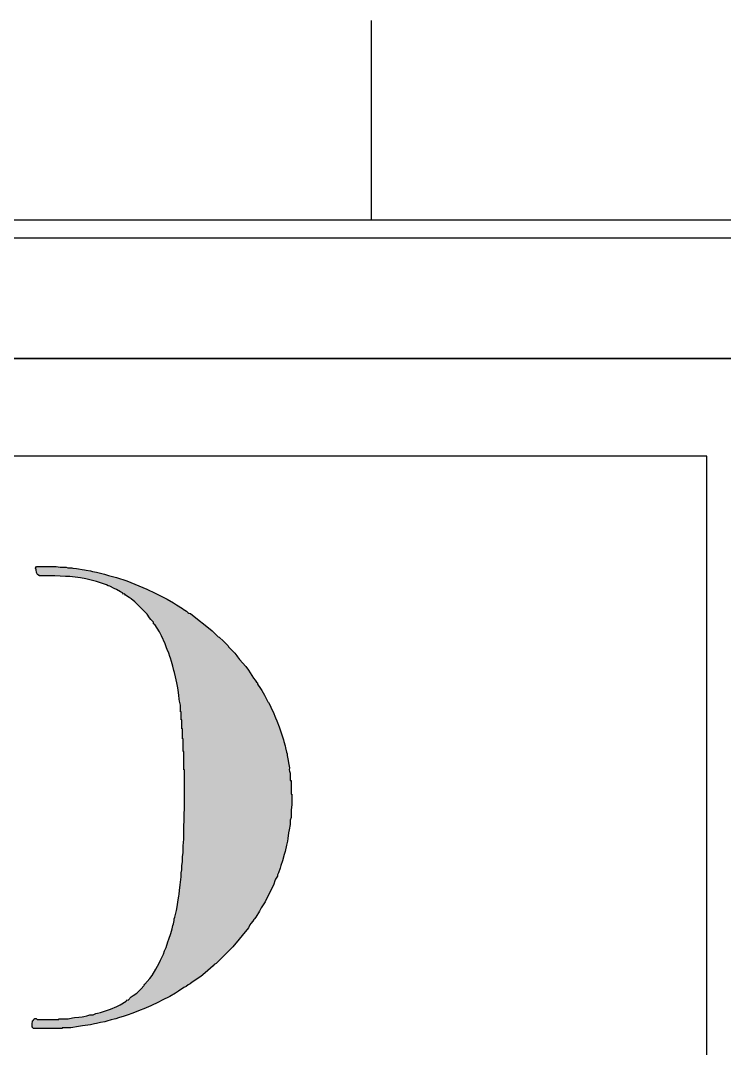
# Model space of a CAD drawing. Header units: inches. Extents: x 18712 to 314639, y 0 to 420500.
# Drawn here: x 135025 to 136405, y 249676 to 251691 of the extents above; entities that cross this region are included whole.
import ezdxf
from ezdxf.enums import TextEntityAlignment as Align
from ezdxf.lldxf.tags import DXFTag

# ---------------------------------------------------------------- set-up
doc = ezdxf.new("R2010")
doc.units = ezdxf.units.IN
doc.header["$LTSCALE"] = 1000
doc.header["$MEASUREMENT"] = 0
doc.layers.get('0').update_dxf_attribs({"true_color": 0xffffff})
for name, color, linetype, true_color in [('TK', 7, 'Continuous', 0xffffff), ('TK-TEXT', 4, 'Continuous', 0x00ffff), ('ZG-图号', 2, 'Continuous', 0xffff00), ('ZG-图名', 1, 'Continuous', 0xff0000), ('ZG-图框层', 4, 'Continuous', 0x00ffff)]:
    doc.layers.add(name, color=color, linetype=linetype, true_color=true_color)
doc.styles.add('-宋体', font='simsun.ttc', dxfattribs={"height": 0.2, "bigfont": 'gbcbig.shx'})
tags = doc.linetypes.add('DASH', pattern=[0.35, 0.25, -0.1]).pattern_tags.tags
tags[6:7] = [DXFTag(74, 4), DXFTag(75, 0), DXFTag(340, '0'), DXFTag(46, 0.0), DXFTag(50, 0.0), DXFTag(44, 0.0), DXFTag(45, 0.0)]
tags[4:5] = [DXFTag(74, 4), DXFTag(75, 0), DXFTag(340, '0'), DXFTag(46, 0.0), DXFTag(50, 0.0), DXFTag(44, 0.0), DXFTag(45, 0.0)]

# ---------------------------------------------------------------- blocks, each defined once
blk = doc.blocks.new('A$C6f5e09ec')
at = {"layer": 'TK', "true_color": 0xff0000}
blk.add_hatch(color=1, dxfattribs=at).paths.add_polyline_path([(4338.2, -1201.2), (4339.2, -1195.6), (4341.5, -1184.6), (4341.5, -1179.3), (4341.5, -1176.7), (4342.9, -1171.4), (4342.9, -1161.4), (4342.9, -1156.4), (4344.2, -1146.3), (4344.2, -1137.9), (4344.2, -1133.7), (4344.2, -1125.2), (4342.9, -1125.2), (4342.9, -1114.6), (4342.9, -1109.4), (4342.9, -1098.8), (4341.5, -1098.8), (4341.5, -1093), (4341.5, -1090.1), (4341.5, -1084.3), (4339.7, -1080.4), (4339.3, -1078), (4339.6, -1073.7), (4338, -1064.2), (4337.2, -1059.5), (4335.6, -1049.9), (4335.1, -1046.6), (4334.3, -1043.3), (4332.2, -1034.9), (4331.1, -1030.7), (4329, -1022.2), (4327.5, -1017.7), (4326.4, -1013), (4323.7, -1005.1), (4322.4, -1001.1), (4319.8, -993.2), (4315, -981.5), (4312.7, -975.7), (4307.9, -964.1), (4304.2, -956.7), (4302.3, -953), (4298.6, -945.6), (4297.3, -944.3), (4294.7, -939), (4293.4, -936.4), (4290.7, -931.1), (4285.7, -922.3), (4282.9, -918.1), (4276.9, -910), (4277.3, -907.3), (4274.9, -906), (4272.7, -901.8), (4269.6, -898.1), (4259.6, -882.5), (4254, -875), (4241.9, -861.1), (4238.2, -856.4), (4236.3, -854), (4232.6, -849.3), (4227.9, -844.5), (4225.5, -842.1), (4220.7, -837.4), (4219.4, -834.7), (4212.8, -828.1), (4209.5, -824.8), (4202.9, -818.2), (4200.3, -816.9), (4195.5, -812.2), (4193.1, -809.8), (4188.4, -805), (4171.2, -791.5), (4162.7, -784.8), (4145.5, -771.4), (4141.3, -769.9), (4138.2, -766.7), (4133.9, -764.6), (4130.3, -761.5), (4118.2, -754), (4112.1, -750.4), (4099.9, -743), (4084.1, -735.1), (4076.2, -731.1), (4060.3, -723.2), (4044.5, -716.8), (4036.6, -713.6), (4020.7, -707.3), (4012.8, -704.7), (4008.8, -703.4), (4000.9, -700.7), (3985.1, -696.4), (3977.2, -694.3), (3961.3, -690.2), (3953.4, -688.6), (3949.4, -687.8), (3941.5, -686.2), (3937.6, -685.4), (3933.6, -684.9), (3926.2, -683.8), (3922.5, -683.3), (3915.1, -682.2), (3913.2, -682), (3910.5, -681.6), (3907, -681.6), (3905.3, -681.6), (3901.9, -680.3), (3894, -680.3), (3890, -680.3), (3882.1, -678.9), (3866.8, -678.9), (3859.1, -678.9), (3843.8, -678.9), (3841.9, -682.1), (3843.1, -685.5), (3844, -691.1), (3846.4, -696.1), (3847.4, -695.5), (3848.9, -696.2), (3849.1, -697.4), (3869.7, -697.4), (3880, -697.4), (3900.6, -698.7), (3904, -698.7), (3905.7, -698.7), (3909.1, -698.7), (3930.2, -701.2), (3940.8, -703.2), (3961.3, -708.6), (3969.2, -711.3), (3973.2, -712.6), (3981.1, -715.2), (3984.3, -716.9), (3987.7, -717.9), (3996.2, -722.1), (4000.4, -724.2), (4008.8, -728.5), (4012, -730.2), (4014.1, -733.1), (4016.8, -732.6), (4018.1, -735.1), (4025.7, -740), (4029.4, -742.7), (4036.6, -748.3), (4046.3, -758), (4051.2, -762.9), (4061, -772.7), (4065.3, -779.5), (4067.9, -782.8), (4073.5, -788.5), (4073.1, -791.2), (4075.5, -792.5), (4084.8, -807.2), (4088.9, -814.9), (4096, -830.8), (4098.6, -838.3), (4100.1, -842), (4103.2, -849.3), (4105.3, -855.6), (4106.4, -858.8), (4108.5, -865.1), (4109.6, -869.8), (4111.2, -874.3), (4113.3, -882.8), (4114.3, -887), (4116.4, -895.5), (4117.7, -901.4), (4119.1, -907.4), (4120.7, -916.9), (4121.5, -921.6), (4123, -931.1), (4123.5, -939.1), (4124.2, -943.2), (4126.3, -950.9), (4126.3, -956.2), (4126.3, -958.8), (4126.3, -964.1), (4127.7, -964.1), (4127.7, -970.5), (4127.7, -973.6), (4127.7, -980), (4129, -980), (4129, -986.8), (4129, -990.3), (4129, -997.1), (4130.3, -997.1), (4130.3, -1005.1), (4130.3, -1009), (4130.3, -1016.9), (4131.6, -1016.9), (4131.6, -1027), (4131.6, -1032), (4131.6, -1042), (4132.9, -1042), (4132.9, -1056.3), (4132.9, -1063.4), (4132.9, -1077.7), (4134.3, -1077.7), (4134.3, -1124.1), (4134.3, -1147.4), (4132.9, -1193.9), (4132.9, -1207.1), (4132.9, -1213.7), (4131.6, -1226.9), (4131.6, -1235.3), (4131.6, -1239.5), (4130.3, -1248), (4130.3, -1254.9), (4130.3, -1258.3), (4129, -1265.2), (4129, -1271), (4129, -1273.9), (4127.7, -1279.7), (4127.7, -1282.8), (4127.7, -1284.4), (4127.7, -1287.6), (4126.3, -1298.2), (4125.7, -1303.4), (4124.4, -1314), (4123.3, -1321.4), (4122.8, -1325.1), (4121.7, -1332.5), (4119.7, -1346.3), (4118.4, -1353.2), (4115.1, -1366.8), (4114, -1370), (4113.8, -1373.4), (4112.2, -1379.8), (4111.4, -1382.9), (4109.8, -1389.3), (4108.3, -1393.8), (4107.2, -1398.5), (4103.5, -1409.6), (4101.6, -1415.1), (4098, -1426.2), (4095, -1432.7), (4092.7, -1439.4), (4086.9, -1451.1), (4084, -1456.9), (4078.1, -1468.5), (4070.5, -1481.1), (4066.1, -1487.1), (4056.4, -1498.2), (4055.1, -1499.7), (4054.4, -1501.5), (4048.8, -1507), (4046.1, -1509.8), (4040.5, -1515.3), (4033.2, -1520.3), (4029.7, -1523.1), (4023.4, -1529.2), (4020.6, -1528.7), (4019.4, -1531.2), (4007.8, -1538.5), (4001.6, -1541.7), (3989, -1547), (3981.1, -1549.7), (3977.1, -1551), (3969.2, -1553.6), (3963.2, -1554.6), (3960.2, -1555.6), (3954.7, -1558.3), (3948.6, -1558.4), (3942.8, -1560.2), (3936.5, -1561.3), (3933.3, -1561.8), (3927, -1562.9), (3918.4, -1563.4), (3914.1, -1564.1), (3905.8, -1566.2), (3898.5, -1566.2), (3894.8, -1566.2), (3887.4, -1566.2), (3887.4, -1567.5), (3870.5, -1567.5), (3862, -1567.5), (3845.1, -1567.5), (3843.4, -1565.5), (3840.6, -1565.2), (3838.5, -1566.8), (3837.6, -1568.8), (3835.9, -1570.1), (3835.2, -1576.1), (3835.2, -1582), (3837.9, -1584.7), (3860.3, -1584.7), (3871.5, -1584.7), (3894, -1584.7), (3894, -1583.3), (3900.8, -1583.3), (3904.3, -1583.3), (3911.1, -1583.3), (3926.4, -1580.9), (3934.1, -1579.7), (3949.4, -1577.4), (3957.3, -1575.8), (3961.3, -1575), (3969.2, -1573.4), (3977.8, -1571.8), (3982, -1570.8), (3990.3, -1568.2), (3996.1, -1566.5), (3999.1, -1565.7), (4004.9, -1564.2), (4016, -1560.5), (4021.5, -1558.7), (4032.6, -1555), (4046.9, -1549.2), (4054, -1546.3), (4068.2, -1540.4), (4083, -1533), (4090.4, -1529.3), (4105.2, -1522), (4116.5, -1515.4), (4122.1, -1512), (4132.9, -1504.8), (4137.2, -1502.6), (4140.9, -1499.5), (4145.1, -1497.3), (4148.8, -1494.2), (4166.3, -1482.6), (4174.8, -1476), (4190.4, -1461.9), (4192.8, -1458.9), (4196.3, -1457.3), (4209.3, -1444.3), (4215.7, -1437.8), (4228.7, -1424.9), (4241, -1409.8), (4247.3, -1402.3), (4259.7, -1387.3), (4262.4, -1381.8), (4264.2, -1379.2), (4268.3, -1374.7), (4270.4, -1370.5), (4273.6, -1366.8), (4280.9, -1354.7), (4284.6, -1348.6), (4292, -1336.4), (4298.9, -1322.7), (4302.3, -1315.9), (4309.2, -1302.1), (4311.1, -1295.4), (4312.6, -1292.1), (4316.5, -1286.3), (4316.4, -1282.7), (4318.4, -1279.7), (4321.6, -1270.2), (4323.2, -1265.4), (4326.4, -1255.9), (4329.6, -1243.8), (4331.2, -1237.7), (4334.3, -1225.5), (4335.3, -1220.3), (4335.9, -1217.6), (4336.9, -1212.3)], flags=0)
at = {"layer": 'TK', "lineweight": -3}
for p, q in [((5471.4, 0), (-109928.6, 0)), ((0, -35), (5471.4, -35)), ((5310.1, -271.1), (183.2, -271.1)), ((183.2, -271.1), (5310.1, -271.1)), ((5310.1, -271.1), (183.2, -271.1))]:
    blk.add_line(p, q, dxfattribs=at)
at = {"layer": 'TK', "linetype": 'DASH', "lineweight": -3, "ltscale": 0.005}
for p, q in [((5158, -462.8), (335.3, -462.8)), ((5158, -5884.9), (5158, -462.8))]:
    blk.add_line(p, q, dxfattribs=at)
at = {"layer": 'TK', "color": 7, "lineweight": -3, "true_color": 0xffffff}
for p, q in [((3841.9, -682.1), (3843.8, -678.9)), ((3843.1, -685.5), (3841.9, -682.1)), ((3843.8, -678.9), (3859.1, -678.9)), ((3859.1, -678.9), (3866.8, -678.9)), ((3866.8, -678.9), (3882.1, -678.9)), ((3882.1, -678.9), (3890, -680.3)), ((3890, -680.3), (3894, -680.3)), ((3894, -680.3), (3901.9, -680.3)), ((3901.9, -680.3), (3905.3, -681.6)), ((3905.3, -681.6), (3907, -681.6)), ((3907, -681.6), (3910.5, -681.6)), ((3910.5, -681.6), (3912.3, -681.8)), ((3912.3, -681.8), (3913.2, -682)), ((3913.2, -682), (3915.1, -682.2)), ((3915.1, -682.2), (3922.5, -683.3)), ((3922.5, -683.3), (3926.2, -683.8)), ((3926.2, -683.8), (3933.6, -684.9)), ((3933.6, -684.9), (3937.6, -685.4)), ((3844, -691.1), (3843.1, -685.5)), ((3846.4, -696.1), (3844, -691.1)), ((3847.4, -695.5), (3846.4, -696.1)), ((3848.9, -696.2), (3847.4, -695.5)), ((3849.1, -697.4), (3848.9, -696.2)), ((3869.7, -697.4), (3849.1, -697.4)), ((3880, -697.4), (3869.7, -697.4)), ((3900.6, -698.7), (3880, -697.4)), ((3904, -698.7), (3900.6, -698.7)), ((3905.7, -698.7), (3904, -698.7)), ((3909.1, -698.7), (3905.7, -698.7)), ((3930.2, -701.2), (3909.1, -698.7)), ((3940.8, -703.2), (3930.2, -701.2)), ((3937.6, -685.4), (3941.5, -686.2)), ((3961.3, -708.6), (3940.8, -703.2)), ((3941.5, -686.2), (3949.4, -687.8)), ((3949.4, -687.8), (3953.4, -688.6)), ((3953.4, -688.6), (3961.3, -690.2)), ((3961.3, -690.2), (3977.2, -694.3)), ((3977.2, -694.3), (3985.1, -696.4)), ((3985.1, -696.4), (4000.9, -700.7)), ((4000.9, -700.7), (4008.8, -703.4)), ((4008.8, -703.4), (4012.8, -704.7)), ((4012.8, -704.7), (4020.7, -707.3)), ((3969.2, -711.3), (3961.3, -708.6)), ((3973.2, -712.6), (3969.2, -711.3)), ((3981.1, -715.2), (3973.2, -712.6)), ((3984.3, -716.9), (3981.1, -715.2)), ((3987.7, -717.9), (3984.3, -716.9)), ((3996.2, -722.1), (3987.7, -717.9)), ((4000.4, -724.2), (3996.2, -722.1)), ((4008.8, -728.5), (4000.4, -724.2)), ((4020.7, -707.3), (4036.6, -713.6)), ((4036.6, -713.6), (4044.5, -716.8)), ((4044.5, -716.8), (4060.3, -723.2)), ((4060.3, -723.2), (4076.2, -731.1)), ((4011.3, -729.8), (4008.8, -728.5)), ((4012.4, -730.8), (4011.3, -729.8)), ((4014.1, -733.1), (4012.4, -730.8)), ((4015.9, -732.8), (4014.1, -733.1)), ((4017.3, -733.5), (4015.9, -732.8)), ((4018.1, -735.1), (4017.3, -733.5)), ((4025.7, -740), (4018.1, -735.1)), ((4029.4, -742.7), (4025.7, -740)), ((4036.6, -748.3), (4029.4, -742.7)), ((4076.2, -731.1), (4084.1, -735.1)), ((4084.1, -735.1), (4099.9, -743)), ((4099.9, -743), (4112.1, -750.4)), ((4046.3, -758), (4036.6, -748.3)), ((4051.2, -762.9), (4046.3, -758)), ((4061, -772.7), (4051.2, -762.9)), ((4112.1, -750.4), (4118.2, -754)), ((4118.2, -754), (4130.3, -761.5)), ((4130.3, -761.5), (4133.2, -763.9)), ((4133.2, -763.9), (4134.8, -765)), ((4134.8, -765), (4138.2, -766.7)), ((4065.3, -779.5), (4061, -772.7)), ((4067.9, -782.8), (4065.3, -779.5)), ((4073.5, -788.5), (4067.9, -782.8)), ((4138.2, -766.7), (4140.6, -769.2)), ((4140.6, -769.2), (4142.2, -770.3)), ((4142.2, -770.3), (4145.5, -771.4)), ((4145.5, -771.4), (4162.7, -784.8)), ((4162.7, -784.8), (4171.2, -791.5)), ((4073.1, -791.2), (4073.5, -788.5)), ((4075.5, -792.5), (4073.1, -791.2)), ((4084.8, -807.2), (4075.5, -792.5)), ((4171.2, -791.5), (4188.4, -805)), ((4188.4, -805), (4193.1, -809.8)), ((4088.9, -814.9), (4084.8, -807.2)), ((4096, -830.8), (4088.9, -814.9)), ((4193.1, -809.8), (4195.5, -812.2)), ((4195.5, -812.2), (4200.3, -816.9)), ((4200.3, -816.9), (4201.9, -817.7)), ((4201.9, -817.7), (4202.9, -818.2)), ((4202.9, -818.2), (4209.5, -824.8)), ((4209.5, -824.8), (4212.8, -828.1)), ((4098.6, -838.3), (4096, -830.8)), ((4100.1, -842), (4098.6, -838.3)), ((4103.2, -849.3), (4100.1, -842)), ((4212.8, -828.1), (4219.4, -834.7)), ((4219.4, -834.7), (4220.2, -836.3)), ((4220.2, -836.3), (4220.7, -837.4)), ((4220.7, -837.4), (4225.5, -842.1)), ((4225.5, -842.1), (4227.9, -844.5)), ((4227.9, -844.5), (4232.6, -849.3)), ((4105.3, -855.6), (4103.2, -849.3)), ((4106.4, -858.8), (4105.3, -855.6)), ((4108.5, -865.1), (4106.4, -858.8)), ((4109.6, -869.8), (4108.5, -865.1)), ((4232.6, -849.3), (4236.3, -854)), ((4236.3, -854), (4238.2, -856.4)), ((4238.2, -856.4), (4241.9, -861.1)), ((4241.9, -861.1), (4254, -875)), ((4111.2, -874.3), (4109.6, -869.8)), ((4113.3, -882.8), (4111.2, -874.3)), ((4114.3, -887), (4113.3, -882.8)), ((4254, -875), (4259.6, -882.5)), ((4259.6, -882.5), (4269.6, -898.1)), ((4116.4, -895.5), (4114.3, -887)), ((4117.7, -901.4), (4116.4, -895.5)), ((4119.1, -907.4), (4117.7, -901.4)), ((4269.6, -898.1), (4272.7, -901.8)), ((4272.7, -901.8), (4274.9, -906)), ((4274.9, -906), (4277.3, -907.3)), ((4120.7, -916.9), (4119.1, -907.4)), ((4121.5, -921.6), (4120.7, -916.9)), ((4123, -931.1), (4121.5, -921.6)), ((4277.3, -907.3), (4276.9, -910)), ((4276.9, -910), (4282.9, -918.1)), ((4282.9, -918.1), (4285.7, -922.3)), ((4285.7, -922.3), (4290.7, -931.1)), ((4123.5, -939.1), (4123, -931.1)), ((4124.2, -943.2), (4123.5, -939.1)), ((4126.3, -950.9), (4124.2, -943.2)), ((4290.7, -931.1), (4293.4, -936.4)), ((4293.4, -936.4), (4294.7, -939)), ((4294.7, -939), (4297.3, -944.3)), ((4297.3, -944.3), (4298.6, -945.6)), ((4298.6, -945.6), (4302.3, -953)), ((4126.3, -956.2), (4126.3, -950.9)), ((4126.3, -958.8), (4126.3, -956.2)), ((4126.3, -964.1), (4126.3, -958.8)), ((4126.9, -964.1), (4126.3, -964.1)), ((4127.1, -964.1), (4126.9, -964.1)), ((4127.7, -964.1), (4127.1, -964.1)), ((4127.7, -970.5), (4127.7, -964.1)), ((4302.3, -953), (4304.2, -956.7)), ((4304.2, -956.7), (4307.9, -964.1)), ((4307.9, -964.1), (4312.7, -975.7)), ((4127.7, -973.6), (4127.7, -970.5)), ((4127.7, -980), (4127.7, -973.6)), ((4128.2, -980), (4127.7, -980)), ((4128.5, -980), (4128.2, -980)), ((4129, -980), (4128.5, -980)), ((4129, -986.8), (4129, -980)), ((4129, -990.3), (4129, -986.8)), ((4312.7, -975.7), (4315, -981.5)), ((4315, -981.5), (4319.8, -993.2)), ((4129, -997.1), (4129, -990.3)), ((4129.5, -997.1), (4129, -997.1)), ((4129.8, -997.1), (4129.5, -997.1)), ((4130.3, -997.1), (4129.8, -997.1)), ((4130.3, -1005.1), (4130.3, -997.1)), ((4130.3, -1009), (4130.3, -1005.1)), ((4319.8, -993.2), (4322.4, -1001.1)), ((4322.4, -1001.1), (4323.7, -1005.1)), ((4323.7, -1005.1), (4326.4, -1013)), ((4130.3, -1016.9), (4130.3, -1009)), ((4130.8, -1016.9), (4130.3, -1016.9)), ((4131.1, -1016.9), (4130.8, -1016.9)), ((4131.6, -1016.9), (4131.1, -1016.9)), ((4131.6, -1027), (4131.6, -1016.9)), ((4131.6, -1032), (4131.6, -1027)), ((4326.4, -1013), (4327.2, -1016.7)), ((4327.2, -1016.7), (4327.8, -1018.6)), ((4327.8, -1018.6), (4329, -1022.2)), ((4329, -1022.2), (4331.1, -1030.7)), ((4131.6, -1042), (4131.6, -1032)), ((4132.1, -1042), (4131.6, -1042)), ((4132.4, -1042), (4132.1, -1042)), ((4132.9, -1042), (4132.4, -1042)), ((4132.9, -1056.3), (4132.9, -1042)), ((4331.1, -1030.7), (4332.2, -1034.9)), ((4332.2, -1034.9), (4334.3, -1043.3)), ((4334.3, -1043.3), (4335.1, -1046.6)), ((4335.1, -1046.6), (4335.6, -1049.9)), ((4132.9, -1063.4), (4132.9, -1056.3)), ((4132.9, -1077.7), (4132.9, -1063.4)), ((4335.6, -1049.9), (4337.2, -1059.5)), ((4337.2, -1059.5), (4338, -1064.2)), ((4338, -1064.2), (4339.6, -1073.7)), ((4133.5, -1077.7), (4132.9, -1077.7)), ((4133.7, -1077.7), (4133.5, -1077.7)), ((4134.3, -1077.7), (4133.7, -1077.7)), ((4134.3, -1124.1), (4134.3, -1077.7)), ((4339.6, -1073.7), (4339.3, -1078)), ((4339.3, -1078), (4339.7, -1080.4)), ((4339.7, -1080.4), (4341.5, -1084.3)), ((4341.5, -1084.3), (4341.5, -1090.1)), ((4341.5, -1090.1), (4341.5, -1093)), ((4341.5, -1093), (4341.5, -1098.8)), ((4341.5, -1098.8), (4342.1, -1098.8)), ((4342.1, -1098.8), (4342.3, -1098.8)), ((4342.3, -1098.8), (4342.9, -1098.8)), ((4342.9, -1098.8), (4342.9, -1109.4)), ((4134.3, -1147.4), (4134.3, -1124.1)), ((4342.9, -1109.4), (4342.9, -1114.6)), ((4342.9, -1114.6), (4342.9, -1125.2)), ((4342.9, -1125.2), (4343.4, -1125.2)), ((4343.4, -1125.2), (4343.7, -1125.2)), ((4343.7, -1125.2), (4344.2, -1125.2)), ((4344.2, -1125.2), (4344.2, -1133.7)), ((4132.9, -1193.9), (4134.3, -1147.4)), ((4344.2, -1146.3), (4342.9, -1156.4)), ((4344.2, -1133.7), (4344.2, -1137.9)), ((4344.2, -1137.9), (4344.2, -1146.3)), ((4342.9, -1156.4), (4342.9, -1161.4)), ((4342.9, -1161.4), (4342.9, -1171.4)), ((4341.5, -1184.6), (4339.2, -1195.6)), ((4342.9, -1171.4), (4341.5, -1176.7)), ((4341.5, -1176.7), (4341.5, -1179.3)), ((4341.5, -1179.3), (4341.5, -1184.6)), ((4132.9, -1207.1), (4132.9, -1193.9)), ((4132.9, -1213.7), (4132.9, -1207.1)), ((4338.2, -1201.2), (4336.9, -1212.3)), ((4339.2, -1195.6), (4338.2, -1201.2)), ((4131.6, -1226.9), (4132.9, -1213.7)), ((4131.6, -1235.3), (4131.6, -1226.9)), ((4334.3, -1225.5), (4331.2, -1237.7)), ((4335.3, -1220.3), (4334.3, -1225.5)), ((4335.9, -1217.6), (4335.3, -1220.3)), ((4336.9, -1212.3), (4335.9, -1217.6)), ((4130.3, -1248), (4131.6, -1239.5)), ((4130.3, -1254.9), (4130.3, -1248)), ((4131.6, -1239.5), (4131.6, -1235.3)), ((4329.6, -1243.8), (4326.4, -1255.9)), ((4331.2, -1237.7), (4329.6, -1243.8)), ((4129, -1265.2), (4130.3, -1258.3)), ((4129, -1271), (4129, -1265.2)), ((4130.3, -1258.3), (4130.3, -1254.9)), ((4323.2, -1265.4), (4321.6, -1270.2)), ((4326.4, -1255.9), (4323.2, -1265.4)), ((4126.3, -1298.2), (4127.7, -1287.6)), ((4127.7, -1279.7), (4129, -1273.9)), ((4127.7, -1282.8), (4127.7, -1279.7)), ((4127.7, -1284.4), (4127.7, -1282.8)), ((4127.7, -1287.6), (4127.7, -1284.4)), ((4129, -1273.9), (4129, -1271)), ((4316.5, -1286.3), (4312.6, -1292.1)), ((4316.9, -1282), (4316.4, -1283.5)), ((4316.4, -1283.5), (4316.5, -1286.3)), ((4318.4, -1279.7), (4316.9, -1282)), ((4321.6, -1270.2), (4318.4, -1279.7)), ((4124.4, -1314), (4125.7, -1303.4)), ((4125.7, -1303.4), (4126.3, -1298.2)), ((4309.2, -1302.1), (4302.3, -1315.9)), ((4311.1, -1295.4), (4309.2, -1302.1)), ((4312.6, -1292.1), (4311.1, -1295.4)), ((4121.7, -1332.5), (4122.8, -1325.1)), ((4122.8, -1325.1), (4123.3, -1321.4)), ((4123.3, -1321.4), (4124.4, -1314)), ((4298.9, -1322.7), (4292, -1336.4)), ((4302.3, -1315.9), (4298.9, -1322.7)), ((4118.4, -1353.2), (4119.7, -1346.3)), ((4119.7, -1346.3), (4121.7, -1332.5)), ((4284.6, -1348.6), (4280.9, -1354.7)), ((4292, -1336.4), (4284.6, -1348.6)), ((4113.8, -1373.4), (4114, -1370)), ((4114, -1370), (4115.1, -1366.8)), ((4115.1, -1366.8), (4118.4, -1353.2)), ((4271.1, -1369.7), (4270, -1371.3)), ((4273.6, -1366.8), (4271.1, -1369.7)), ((4280.9, -1354.7), (4273.6, -1366.8)), ((4108.3, -1393.8), (4109.8, -1389.3)), ((4109.8, -1389.3), (4111.4, -1382.9)), ((4111.4, -1382.9), (4112.2, -1379.8)), ((4112.2, -1379.8), (4113.8, -1373.4)), ((4259.7, -1387.3), (4247.3, -1402.3)), ((4262.4, -1381.8), (4259.7, -1387.3)), ((4264.2, -1379.2), (4262.4, -1381.8)), ((4268.3, -1374.7), (4264.2, -1379.2)), ((4270, -1371.3), (4268.3, -1374.7)), ((4101.6, -1415.1), (4103.5, -1409.6)), ((4103.5, -1409.6), (4107.2, -1398.5)), ((4107.2, -1398.5), (4108.3, -1393.8)), ((4241, -1409.8), (4228.7, -1424.9)), ((4247.3, -1402.3), (4241, -1409.8)), ((4095, -1432.7), (4098, -1426.2)), ((4098, -1426.2), (4101.6, -1415.1)), ((4228.7, -1424.9), (4215.7, -1437.8)), ((4086.9, -1451.1), (4092.7, -1439.4)), ((4092.7, -1439.4), (4095, -1432.7)), ((4209.3, -1444.3), (4196.3, -1457.3)), ((4215.7, -1437.8), (4209.3, -1444.3)), ((4070.5, -1481.1), (4078.1, -1468.5)), ((4078.1, -1468.5), (4084, -1456.9)), ((4084, -1456.9), (4086.9, -1451.1)), ((4190.4, -1461.9), (4174.8, -1476)), ((4192.3, -1459.5), (4190.4, -1461.9)), ((4193.6, -1458.5), (4192.3, -1459.5)), ((4196.3, -1457.3), (4193.6, -1458.5)), ((4056.4, -1498.2), (4066.1, -1487.1)), ((4066.1, -1487.1), (4070.5, -1481.1)), ((4166.3, -1482.6), (4148.8, -1494.2)), ((4174.8, -1476), (4166.3, -1482.6)), ((4040.5, -1515.3), (4046.1, -1509.8)), ((4046.1, -1509.8), (4048.8, -1507)), ((4048.8, -1507), (4054.4, -1501.5)), ((4054.4, -1501.5), (4055.1, -1499.7)), ((4055.1, -1499.7), (4056.4, -1498.2)), ((4132.9, -1504.8), (4122.1, -1512)), ((4137.2, -1502.6), (4132.9, -1504.8)), ((4140.9, -1499.5), (4137.2, -1502.6)), ((4145.1, -1497.3), (4140.9, -1499.5)), ((4148.8, -1494.2), (4145.1, -1497.3)), ((4007.8, -1538.5), (4019.4, -1531.2)), ((4019.4, -1531.2), (4020.6, -1528.7)), ((4020.6, -1528.7), (4023.4, -1529.2)), ((4023.4, -1529.2), (4029.7, -1523.1)), ((4029.7, -1523.1), (4033.2, -1520.3)), ((4033.2, -1520.3), (4040.5, -1515.3)), ((4090.4, -1529.3), (4083, -1533)), ((4105.2, -1522), (4090.4, -1529.3)), ((4116.5, -1515.4), (4105.2, -1522)), ((4122.1, -1512), (4116.5, -1515.4)), ((3969.2, -1553.6), (3977.1, -1551)), ((3977.1, -1551), (3981.1, -1549.7)), ((3981.1, -1549.7), (3989, -1547)), ((3989, -1547), (4001.6, -1541.7)), ((4001.6, -1541.7), (4007.8, -1538.5)), ((4046.9, -1549.2), (4032.6, -1555)), ((4054, -1546.3), (4046.9, -1549.2)), ((4068.2, -1540.4), (4054, -1546.3)), ((4083, -1533), (4068.2, -1540.4)), ((3835.2, -1576.1), (3835.9, -1570.1)), ((3835.9, -1570.1), (3837.2, -1569.1)), ((3837.2, -1569.1), (3837.8, -1568.4)), ((3837.8, -1568.4), (3838.5, -1566.8)), ((3838.5, -1566.8), (3840.6, -1565.2)), ((3840.6, -1565.2), (3843.4, -1565.5)), ((3843.4, -1565.5), (3845.1, -1567.5)), ((3845.1, -1567.5), (3862, -1567.5)), ((3862, -1567.5), (3870.5, -1567.5)), ((3870.5, -1567.5), (3887.4, -1567.5)), ((3887.4, -1566.7), (3887.4, -1566.2)), ((3887.4, -1566.2), (3894.8, -1566.2)), ((3887.4, -1567), (3887.4, -1566.7)), ((3887.4, -1567.5), (3887.4, -1567)), ((3894.8, -1566.2), (3898.5, -1566.2)), ((3898.5, -1566.2), (3905.8, -1566.2)), ((3905.8, -1566.2), (3914.1, -1564.1)), ((3914.1, -1564.1), (3918.4, -1563.4)), ((3918.4, -1563.4), (3927, -1562.9)), ((3927, -1562.9), (3933.3, -1561.8)), ((3933.3, -1561.8), (3936.5, -1561.3)), ((3936.5, -1561.3), (3942.8, -1560.2)), ((3942.8, -1560.2), (3948.6, -1558.4)), ((3948.6, -1558.4), (3954.7, -1558.3)), ((3954.7, -1558.3), (3960.2, -1555.6)), ((3960.2, -1555.6), (3963.2, -1554.6)), ((3963.2, -1554.6), (3969.2, -1553.6)), ((3977.8, -1571.8), (3969.2, -1573.4)), ((3982, -1570.8), (3977.8, -1571.8)), ((3990.3, -1568.2), (3982, -1570.8)), ((3996.1, -1566.5), (3990.3, -1568.2)), ((3999.1, -1565.7), (3996.1, -1566.5)), ((4004.9, -1564.2), (3999.1, -1565.7)), ((4016, -1560.5), (4004.9, -1564.2)), ((4021.5, -1558.7), (4016, -1560.5)), ((4032.6, -1555), (4021.5, -1558.7)), ((3835.2, -1582), (3835.2, -1576.1)), ((3836.3, -1583.1), (3835.2, -1582)), ((3836.8, -1583.6), (3836.3, -1583.1)), ((3837.9, -1584.7), (3836.8, -1583.6)), ((3860.3, -1584.7), (3837.9, -1584.7)), ((3871.5, -1584.7), (3860.3, -1584.7)), ((3894, -1584.7), (3871.5, -1584.7)), ((3900.8, -1583.3), (3894, -1583.3)), ((3894, -1583.3), (3894, -1583.9)), ((3894, -1583.9), (3894, -1584.1)), ((3894, -1584.1), (3894, -1584.7)), ((3904.3, -1583.3), (3900.8, -1583.3)), ((3911.1, -1583.3), (3904.3, -1583.3)), ((3926.4, -1580.9), (3911.1, -1583.3)), ((3934.1, -1579.7), (3926.4, -1580.9)), ((3949.4, -1577.4), (3934.1, -1579.7)), ((3957.3, -1575.8), (3949.4, -1577.4)), ((3961.3, -1575), (3957.3, -1575.8)), ((3969.2, -1573.4), (3961.3, -1575))]:
    blk.add_line(p, q, dxfattribs=at)
at = {"layer": 'ZG-图框层', "lineweight": -3}
blk.add_line((5471.4, 0), (-109928.6, 0), dxfattribs=at)
at = {"layer": 'TK-TEXT', "style": '-宋体', "width": 0.8}
for tag, p, height in [('若羌县文化体育广播电视和旅游局', (1802.8, -65292.4), 189), ('巴州米兰长城国家文化公园建设项目', (1722.9, -66432.8), 189), ('结构', (1853.5, -78521.8), 300), ('1:100', (4296.1, -78521.8), 300), ('2022.07', (1479.6, -80877.4), 300), ('A', (4650.8, -80873.2), 300)]:
    blk.add_attdef(tag, p, '', height=height, dxfattribs=at)
blk.add_attdef('QFAHJJ-2022-012', text='', height=300, dxfattribs=at).set_placement((3356.7, -67621.3), align=Align.CENTER)
at = {"layer": 'ZG-图号', "style": '-宋体', "width": 0.8}
blk.add_attdef('结施-03', (1804.7, -79277.2), '', height=300, dxfattribs=at)
at = {"layer": 'ZG-图名', "style": '-宋体', "width": 0.8}
blk.add_attdef('框架柱平面布置图', (1991.3, -69635.1), '', height=300, dxfattribs=at)

msp = doc.modelspace()

# ---------------------------------------------------------------- linework, layer by layer
at = {"layer": 'TK', "lineweight": -3}
msp.add_line((135712.2, 251691.3), (135712.2, 251300), dxfattribs=at)

# ---------------------------------------------------------------- block references
msp.add_blockref('A$C6f5e09ec', (131212.2, 251300))

doc.saveas('drawing.dxf')
